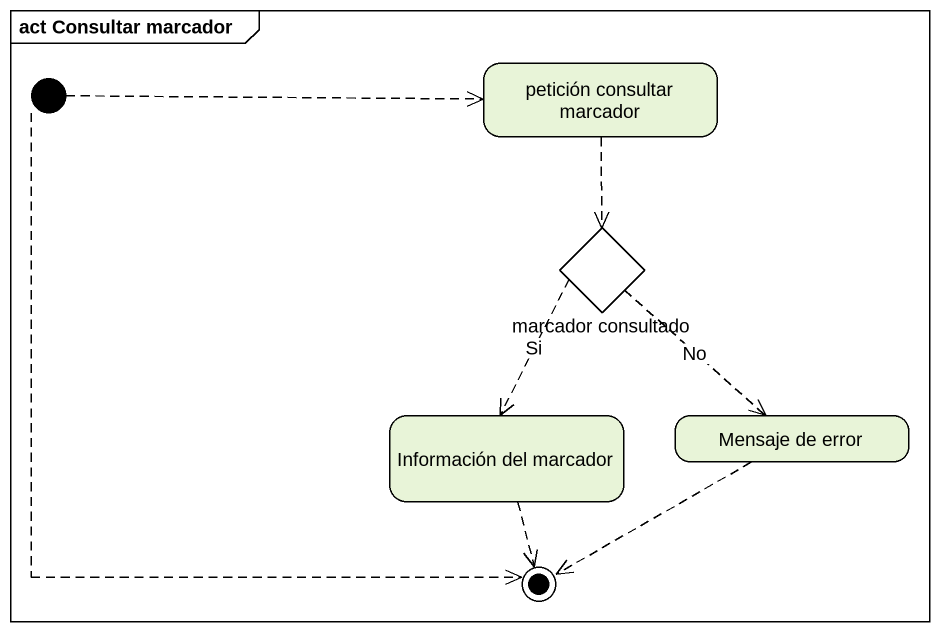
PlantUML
@startuml
mainframe act Consultar marcador
hide empty description
state initial1 <<start>>
state "petición consultar marcador" as petición_consultar_marcador
state "marcador consultado" as marcador_consultado <<choice>>
state "Información del marcador" as Información_del_marcador
state "Mensaje de error" as Mensaje_de_error
state final1 <<end>>
initial1 -right[dashed]-> petición_consultar_marcador
initial1 -[dashed]-> final1
petición_consultar_marcador -[dashed]-> marcador_consultado
marcador_consultado -[dashed]-> Información_del_marcador : Si
marcador_consultado -[dashed]-> Mensaje_de_error : No
Información_del_marcador -[dashed]-> final1
Mensaje_de_error -left[dashed]-> final1
@enduml
